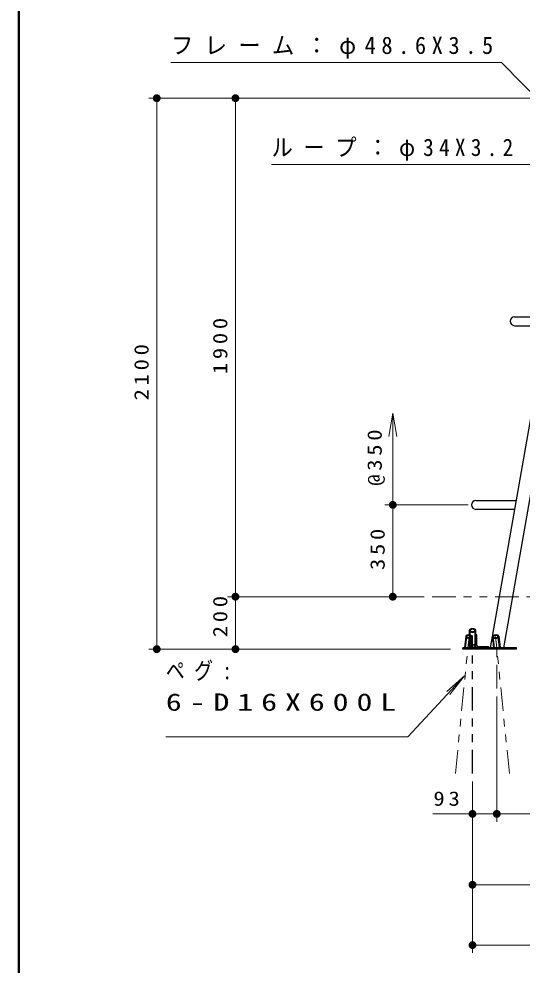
# Model space of a CAD drawing. Units: millimetres on the paper, scale 1:30. Extents: x -365 to 0, y -33 to 257.
# Drawn here: x -365 to -301.1, y 32.3 to 152.5 of the extents above; entities that cross this region are included whole.
import ezdxf

# ---------------------------------------------------------------- set-up
doc = ezdxf.new("R2010")
doc.units = ezdxf.units.MM
for name, pattern in [('USER1', [4.5, 2.5, -2]), ('USER2', [6, 3, -1, 1, -1]), ('USER3', [8, 3, -1, 1, -1, 1, -1])]:
    doc.linetypes.add(name, pattern=pattern)
doc.layers.add('LY_1', color=7, linetype='Continuous', lineweight=13)
doc.styles.add('ＭＳ ゴシック', font='')
doc.styles.get('ＭＳ ゴシック').set_extended_font_data('MS Gothic')

# ---------------------------------------------------------------- blocks, each defined once
blk = doc.blocks.new('filled_dot')
at = {"color": 0, "linetype": 'Continuous', "lineweight": -2, "const_width": 1.25}
blk.add_lwpolyline([(-0.625, 0, 1), (0.625, 0, 1)], format="xyb", close=True, dxfattribs=at)
blk = doc.blocks.new('open_arrow')
at = {"color": 0, "linetype": 'Continuous', "lineweight": -2}
blk.add_lwpolyline([(7.5, 1.25), (0, 0), (7.5, -1.25)], dxfattribs=at)

msp = doc.modelspace()

# ---------------------------------------------------------------- linework, layer by layer
at = {"layer": 'LY_1', "lineweight": 50}
msp.add_line((-365, 257), (-365, 0), dxfattribs=at)
at = {"layer": 'LY_1'}
for p, q in [((-345.675, 146.993), (-303.666, 146.993)), ((-303.666, 146.993), (-293.857, 136.988)), ((-281.099, 142.465), (-348.483, 142.465)), ((-347.483, 72.465), (-347.483, 142.465)), ((-337.483, 79.132), (-337.483, 142.465)), ((-332.889, 134.026), (-299.874, 134.026)), ((-317.483, 90.798), (-317.483, 102.465)), ((-307.916, 90.798), (-318.483, 90.798)), ((-317.483, 79.132), (-317.483, 90.798)), ((-313.483, 79.132), (-338.483, 79.132)), ((-337.483, 72.465), (-337.483, 79.132)), ((-313.483, 79.132), (-318.483, 79.132)), ((-310.132, 72.465), (-348.483, 72.465)), ((-315.582, 61.337), (-308.389, 69.094)), ((-308.389, 69.094), (-310.613, 67.08)), ((-308.389, 69.094), (-310.229, 66.725)), ((-304.268, 66.465), (-304.268, 50.534)), ((-346.329, 61.337), (-315.582, 61.337)), ((-307.354, 55.654), (-307.354, 33.868)), ((-307.354, 55.654), (-307.354, 41.534)), ((-307.354, 55.654), (-307.354, 50.534)), ((-304.268, 51.534), (-312.399, 51.534)), ((-270.268, 51.534), (-304.268, 51.534)), ((-270.268, 42.534), (-307.354, 42.534)), ((-226.722, 34.868), (-307.354, 34.868))]:
    msp.add_line(p, q, dxfattribs=at)
at = {"layer": 'LY_1', "lineweight": 25}
for p, q in [((-305.064, 72.615), (-293.479, 138.758)), ((-302.007, 114.698), (-297.693, 114.698)), ((-302.007, 113.565), (-297.892, 113.565)), ((-298.29, 101.898), (-303.419, 72.615)), ((-306.916, 91.365), (-301.78, 91.365)), ((-306.916, 90.232), (-301.978, 90.232)), ((-307.768, 74.843), (-307.768, 72.851)), ((-306.934, 72.615), (-306.934, 74.843)), ((-308.204, 74.1), (-308.353, 72.615)), ((-307.658, 74.18), (-307.658, 74.192)), ((-307.375, 74.017), (-307.515, 72.615)), ((-306.801, 74.282), (-306.934, 74.282)), ((-306.801, 72.965), (-306.801, 74.282)), ((-304.827, 74.017), (-304.686, 72.615)), ((-303.998, 74.1), (-303.849, 72.615)), ((-308.601, 72.465), (-308.601, 72.615)), ((-301.768, 72.615), (-308.601, 72.615)), ((-301.768, 72.465), (-308.601, 72.465)), ((-305.268, 72.748), (-306.584, 72.748)), ((-305.268, 72.615), (-305.268, 72.748)), ((-303.601, 72.465), (-303.601, 72.615)), ((-301.768, 72.465), (-301.768, 72.615))]:
    msp.add_line(p, q, dxfattribs=at)
at = {"layer": 'LY_1', "linetype": 'USER3'}
for p, q in [((-312.483, 79.132), (-195.053, 79.132)), ((-309.534, 56.654), (-307.789, 74.058)), ((-302.667, 56.654), (-304.412, 74.058))]:
    msp.add_line(p, q, dxfattribs=at)
at = {"layer": 'LY_1', "linetype": 'USER1'}
for p, q in [((-307.651, 74.843), (-307.651, 72.851)), ((-307.051, 74.843), (-307.051, 72.851)), ((-308.088, 74.088), (-308.236, 72.614)), ((-307.491, 74.028), (-307.633, 72.616)), ((-304.711, 74.028), (-304.569, 72.616)), ((-304.114, 74.088), (-303.966, 72.614))]:
    msp.add_line(p, q, dxfattribs=at)
at = {"layer": 'LY_1', "linetype": 'USER3', "lineweight": 25}
msp.add_line((-307.354, 56.654), (-307.354, 74.192), dxfattribs=at)
at = {"layer": 'LY_1', "linetype": 'USER2'}
msp.add_line((-304.268, 67.465), (-304.268, 72.465), dxfattribs=at)
at = {"layer": 'LY_1', "lineweight": 25}
for points in [[(-307.768, 74.843), (-307.766, 74.824), (-307.761, 74.806), (-307.753, 74.789), (-307.742, 74.771), (-307.728, 74.754), (-307.712, 74.738), (-307.692, 74.723), (-307.67, 74.709), (-307.645, 74.695), (-307.619, 74.683), (-307.59, 74.672), (-307.559, 74.662), (-307.527, 74.654), (-307.493, 74.647), (-307.459, 74.641), (-307.423, 74.637), (-307.387, 74.635), (-307.351, 74.634), (-307.315, 74.635), (-307.278, 74.637), (-307.243, 74.641), (-307.208, 74.647), (-307.175, 74.654), (-307.143, 74.662), (-307.112, 74.672), (-307.083, 74.683), (-307.056, 74.695), (-307.032, 74.709), (-307.01, 74.723), (-306.99, 74.738), (-306.973, 74.754), (-306.959, 74.771), (-306.948, 74.789), (-306.941, 74.806), (-306.936, 74.824), (-306.934, 74.843), (-306.936, 74.861), (-306.941, 74.879), (-306.948, 74.896), (-306.959, 74.914), (-306.973, 74.931), (-306.99, 74.947), (-307.01, 74.962), (-307.032, 74.976), (-307.056, 74.99), (-307.083, 75.002), (-307.112, 75.013), (-307.143, 75.023), (-307.175, 75.031), (-307.208, 75.038), (-307.243, 75.044), (-307.278, 75.048), (-307.315, 75.05), (-307.351, 75.051), (-307.387, 75.05), (-307.423, 75.048), (-307.459, 75.044), (-307.493, 75.038), (-307.527, 75.031), (-307.559, 75.023), (-307.59, 75.013), (-307.619, 75.002), (-307.645, 74.99), (-307.67, 74.976), (-307.692, 74.962), (-307.712, 74.947), (-307.728, 74.931), (-307.742, 74.914), (-307.753, 74.896), (-307.761, 74.879), (-307.766, 74.861)], [(-307.651, 74.843), (-307.65, 74.829), (-307.646, 74.816), (-307.641, 74.804), (-307.633, 74.791), (-307.623, 74.779), (-307.611, 74.768), (-307.597, 74.756), (-307.581, 74.746), (-307.563, 74.736), (-307.544, 74.728), (-307.523, 74.72), (-307.501, 74.713), (-307.478, 74.707), (-307.453, 74.702), (-307.428, 74.698), (-307.403, 74.695), (-307.377, 74.693), (-307.351, 74.693), (-307.325, 74.693), (-307.299, 74.695), (-307.273, 74.698), (-307.248, 74.702), (-307.224, 74.707), (-307.201, 74.713), (-307.179, 74.72), (-307.158, 74.728), (-307.139, 74.736), (-307.121, 74.746), (-307.105, 74.756), (-307.091, 74.768), (-307.079, 74.779), (-307.069, 74.791), (-307.061, 74.804), (-307.055, 74.816), (-307.052, 74.829), (-307.051, 74.843), (-307.052, 74.856), (-307.055, 74.869), (-307.061, 74.881), (-307.069, 74.894), (-307.079, 74.906), (-307.091, 74.918), (-307.105, 74.929), (-307.121, 74.939), (-307.139, 74.949), (-307.158, 74.957), (-307.179, 74.965), (-307.201, 74.972), (-307.224, 74.978), (-307.248, 74.983), (-307.273, 74.987), (-307.299, 74.99), (-307.325, 74.992), (-307.351, 74.993), (-307.377, 74.992), (-307.403, 74.99), (-307.428, 74.987), (-307.453, 74.983), (-307.478, 74.978), (-307.501, 74.972), (-307.523, 74.965), (-307.544, 74.957), (-307.563, 74.949), (-307.581, 74.939), (-307.597, 74.929), (-307.611, 74.918), (-307.623, 74.906), (-307.633, 74.894), (-307.641, 74.881), (-307.646, 74.869), (-307.65, 74.856)], [(-308.204, 74.1), (-308.204, 74.082), (-308.201, 74.064), (-308.195, 74.046), (-308.186, 74.028), (-308.174, 74.01), (-308.159, 73.992), (-308.141, 73.975), (-308.12, 73.959), (-308.097, 73.943), (-308.072, 73.929), (-308.044, 73.915), (-308.014, 73.902), (-307.983, 73.891), (-307.95, 73.881), (-307.917, 73.872), (-307.882, 73.864), (-307.846, 73.859), (-307.81, 73.854), (-307.774, 73.851), (-307.738, 73.85), (-307.702, 73.85), (-307.667, 73.852), (-307.633, 73.856), (-307.6, 73.861), (-307.568, 73.867), (-307.539, 73.875), (-307.511, 73.885), (-307.485, 73.895), (-307.462, 73.907), (-307.441, 73.92), (-307.422, 73.934), (-307.407, 73.949), (-307.394, 73.965), (-307.385, 73.982), (-307.378, 73.999), (-307.375, 74.017), (-307.375, 74.035), (-307.378, 74.053), (-307.384, 74.071), (-307.393, 74.089), (-307.405, 74.107), (-307.42, 74.124), (-307.438, 74.141), (-307.459, 74.158), (-307.482, 74.173), (-307.507, 74.188), (-307.535, 74.202), (-307.564, 74.214), (-307.596, 74.226), (-307.628, 74.236), (-307.662, 74.245), (-307.697, 74.252), (-307.733, 74.258), (-307.769, 74.262), (-307.805, 74.265), (-307.841, 74.267), (-307.877, 74.266), (-307.912, 74.264), (-307.946, 74.261), (-307.979, 74.256), (-308.011, 74.249), (-308.04, 74.241), (-308.068, 74.232), (-308.094, 74.221), (-308.117, 74.209), (-308.138, 74.196), (-308.157, 74.182), (-308.172, 74.167), (-308.185, 74.151), (-308.194, 74.135), (-308.201, 74.118)], [(-308.088, 74.088), (-308.088, 74.075), (-308.086, 74.062), (-308.082, 74.049), (-308.075, 74.036), (-308.066, 74.023), (-308.055, 74.011), (-308.042, 73.999), (-308.028, 73.987), (-308.011, 73.976), (-307.993, 73.965), (-307.973, 73.955), (-307.951, 73.946), (-307.929, 73.938), (-307.905, 73.93), (-307.881, 73.924), (-307.856, 73.919), (-307.83, 73.914), (-307.804, 73.911), (-307.778, 73.909), (-307.752, 73.908), (-307.726, 73.909), (-307.701, 73.91), (-307.677, 73.912), (-307.653, 73.916), (-307.63, 73.921), (-307.609, 73.926), (-307.589, 73.933), (-307.57, 73.941), (-307.553, 73.949), (-307.538, 73.959), (-307.525, 73.969), (-307.514, 73.98), (-307.505, 73.991), (-307.498, 74.003), (-307.493, 74.016), (-307.491, 74.028), (-307.491, 74.041), (-307.493, 74.054), (-307.497, 74.067), (-307.504, 74.08), (-307.513, 74.093), (-307.524, 74.106), (-307.536, 74.118), (-307.551, 74.13), (-307.568, 74.141), (-307.586, 74.152), (-307.606, 74.162), (-307.627, 74.171), (-307.65, 74.179), (-307.674, 74.186), (-307.698, 74.193), (-307.723, 74.198), (-307.749, 74.202), (-307.775, 74.205), (-307.801, 74.207), (-307.827, 74.208), (-307.852, 74.208), (-307.878, 74.207), (-307.902, 74.204), (-307.926, 74.201), (-307.949, 74.196), (-307.97, 74.19), (-307.99, 74.183), (-308.009, 74.176), (-308.026, 74.167), (-308.041, 74.158), (-308.054, 74.148), (-308.065, 74.137), (-308.074, 74.125), (-308.081, 74.113), (-308.086, 74.101)], [(-303.998, 74.1), (-304.001, 74.118), (-304.007, 74.135), (-304.017, 74.151), (-304.03, 74.167), (-304.045, 74.182), (-304.063, 74.196), (-304.084, 74.209), (-304.108, 74.221), (-304.134, 74.232), (-304.161, 74.241), (-304.191, 74.249), (-304.223, 74.256), (-304.256, 74.261), (-304.29, 74.264), (-304.325, 74.266), (-304.36, 74.267), (-304.396, 74.265), (-304.433, 74.262), (-304.469, 74.258), (-304.504, 74.252), (-304.539, 74.245), (-304.573, 74.236), (-304.606, 74.226), (-304.637, 74.214), (-304.667, 74.202), (-304.694, 74.188), (-304.72, 74.173), (-304.743, 74.158), (-304.764, 74.141), (-304.781, 74.124), (-304.797, 74.107), (-304.809, 74.089), (-304.818, 74.071), (-304.824, 74.053), (-304.827, 74.035), (-304.827, 74.017), (-304.823, 73.999), (-304.817, 73.982), (-304.807, 73.965), (-304.795, 73.949), (-304.779, 73.934), (-304.761, 73.92), (-304.74, 73.907), (-304.717, 73.895), (-304.691, 73.885), (-304.663, 73.875), (-304.633, 73.867), (-304.602, 73.861), (-304.569, 73.856), (-304.535, 73.852), (-304.5, 73.85), (-304.464, 73.85), (-304.428, 73.851), (-304.392, 73.854), (-304.356, 73.859), (-304.32, 73.864), (-304.285, 73.872), (-304.251, 73.881), (-304.218, 73.891), (-304.187, 73.902), (-304.158, 73.915), (-304.13, 73.929), (-304.105, 73.943), (-304.081, 73.959), (-304.061, 73.975), (-304.043, 73.992), (-304.028, 74.01), (-304.016, 74.028), (-304.006, 74.046), (-304, 74.064), (-303.997, 74.082)], [(-304.114, 74.088), (-304.116, 74.101), (-304.121, 74.113), (-304.128, 74.125), (-304.137, 74.137), (-304.148, 74.148), (-304.161, 74.158), (-304.176, 74.167), (-304.193, 74.176), (-304.212, 74.183), (-304.232, 74.19), (-304.253, 74.196), (-304.276, 74.201), (-304.299, 74.204), (-304.324, 74.207), (-304.349, 74.208), (-304.375, 74.208), (-304.401, 74.207), (-304.427, 74.205), (-304.453, 74.202), (-304.479, 74.198), (-304.504, 74.193), (-304.528, 74.186), (-304.552, 74.179), (-304.574, 74.171), (-304.596, 74.162), (-304.615, 74.152), (-304.634, 74.141), (-304.65, 74.13), (-304.665, 74.118), (-304.678, 74.106), (-304.689, 74.093), (-304.698, 74.08), (-304.704, 74.067), (-304.709, 74.054), (-304.711, 74.041), (-304.711, 74.028), (-304.708, 74.016), (-304.704, 74.003), (-304.697, 73.991), (-304.688, 73.98), (-304.677, 73.969), (-304.663, 73.959), (-304.648, 73.949), (-304.631, 73.941), (-304.613, 73.933), (-304.593, 73.926), (-304.571, 73.921), (-304.549, 73.916), (-304.525, 73.912), (-304.5, 73.91), (-304.475, 73.909), (-304.45, 73.908), (-304.424, 73.909), (-304.397, 73.911), (-304.372, 73.914), (-304.346, 73.919), (-304.321, 73.924), (-304.296, 73.93), (-304.273, 73.938), (-304.25, 73.946), (-304.229, 73.955), (-304.209, 73.965), (-304.191, 73.976), (-304.174, 73.987), (-304.159, 73.999), (-304.146, 74.011), (-304.135, 74.023), (-304.127, 74.036), (-304.12, 74.049), (-304.116, 74.062), (-304.114, 74.075)]]:
    msp.add_lwpolyline(points, close=True, dxfattribs=at)
at = {"layer": 'LY_1', "linetype": 'USER1'}
msp.add_lwpolyline([(-307.768, 72.851), (-307.764, 72.878), (-307.753, 72.905), (-307.736, 72.93), (-307.712, 72.955), (-307.681, 72.978), (-307.645, 72.998), (-307.604, 73.016), (-307.559, 73.031), (-307.51, 73.043), (-307.459, 73.052), (-307.405, 73.057), (-307.351, 73.059), (-307.296, 73.057), (-307.243, 73.052), (-307.191, 73.043), (-307.143, 73.031), (-307.097, 73.016), (-307.056, 72.998), (-307.02, 72.978), (-306.99, 72.955), (-306.966, 72.93), (-306.948, 72.905), (-306.938, 72.878), (-306.934, 72.851)], dxfattribs=at)
at = {"layer": 'LY_1', "lineweight": 25}
msp.add_lwpolyline([(-306.934, 72.851), (-306.938, 72.824), (-306.948, 72.797), (-306.966, 72.771), (-306.99, 72.747), (-307.02, 72.724), (-307.056, 72.703), (-307.097, 72.685), (-307.143, 72.67), (-307.191, 72.658), (-307.243, 72.65), (-307.296, 72.644), (-307.351, 72.642), (-307.405, 72.644), (-307.459, 72.65), (-307.51, 72.658), (-307.559, 72.67), (-307.604, 72.685), (-307.645, 72.703), (-307.681, 72.724), (-307.712, 72.747), (-307.736, 72.771), (-307.753, 72.797), (-307.764, 72.824), (-307.768, 72.851)], dxfattribs=at)
at = {"layer": 'LY_1', "linetype": 'USER1'}
msp.add_lwpolyline([(-307.651, 72.851), (-307.65, 72.838), (-307.646, 72.825), (-307.641, 72.812), (-307.633, 72.799), (-307.623, 72.787), (-307.611, 72.776), (-307.597, 72.765), (-307.581, 72.754), (-307.563, 72.745), (-307.544, 72.736), (-307.523, 72.728), (-307.501, 72.721), (-307.478, 72.715), (-307.453, 72.71), (-307.428, 72.706), (-307.403, 72.703), (-307.377, 72.701), (-307.351, 72.701), (-307.325, 72.701), (-307.299, 72.703), (-307.273, 72.706), (-307.248, 72.71), (-307.224, 72.715), (-307.201, 72.721), (-307.179, 72.728), (-307.158, 72.736), (-307.139, 72.745), (-307.121, 72.754), (-307.105, 72.765), (-307.091, 72.776), (-307.079, 72.787), (-307.069, 72.799), (-307.061, 72.812), (-307.055, 72.825), (-307.052, 72.838), (-307.051, 72.851), (-307.052, 72.864), (-307.055, 72.877), (-307.061, 72.89), (-307.069, 72.902), (-307.079, 72.914), (-307.091, 72.926), (-307.105, 72.937), (-307.121, 72.947), (-307.139, 72.957), (-307.158, 72.966), (-307.179, 72.974), (-307.201, 72.981), (-307.224, 72.987), (-307.248, 72.992), (-307.273, 72.996), (-307.299, 72.998), (-307.325, 73), (-307.351, 73.001), (-307.377, 73), (-307.403, 72.998), (-307.428, 72.996), (-307.453, 72.992), (-307.478, 72.987), (-307.501, 72.981), (-307.523, 72.974), (-307.544, 72.966), (-307.563, 72.957), (-307.581, 72.947), (-307.597, 72.937), (-307.611, 72.926), (-307.623, 72.914), (-307.633, 72.902), (-307.641, 72.89), (-307.646, 72.877), (-307.65, 72.864)], close=True, dxfattribs=at)
at = {"layer": 'LY_1', "lineweight": 25}
for centre, radius, start in [((-302.007, 114.132), 0.567, 90), ((-306.916, 90.798), 0.567, 90), ((-306.584, 72.965), 0.217, 180)]:
    msp.add_arc(centre, radius, start, 270, dxfattribs=at)

# ---------------------------------------------------------------- block references
at = {"layer": 'LY_1'}
for name, p, xscale, yscale, rotation in [('filled_dot', (-347.483, 142.465), 0.4, 0.4, 270), ('filled_dot', (-337.483, 142.465), 0.4, 0.4, 270), ('open_arrow', (-317.483, 102.465), 0.399, 0.399, 270), ('filled_dot', (-317.483, 90.798), 0.4, 0.4, 270), ('filled_dot', (-317.483, 90.798), 0.399, 0.399, 90), ('filled_dot', (-337.483, 79.132), 0.4, 0.4, 90), ('filled_dot', (-337.483, 79.132), 0.4, 0.4, 270), ('filled_dot', (-317.483, 79.132), 0.4, 0.4, 90), ('filled_dot', (-347.483, 72.465), 0.4, 0.4, 90), ('filled_dot', (-337.483, 72.465), 0.4, 0.4, 90), ('filled_dot', (-304.268, 51.534), 0.4, 0.4, 180)]:
    msp.add_blockref(name, p, dxfattribs=dict(at, xscale=xscale, yscale=yscale, rotation=rotation))
at = {"layer": 'LY_1', "xscale": 0.4, "yscale": 0.4}
for p in [(-307.354, 51.534), (-304.268, 51.534), (-307.354, 42.534), (-307.354, 34.868)]:
    msp.add_blockref('filled_dot', p, dxfattribs=at)

# ---------------------------------------------------------------- texts
at = {"layer": 'LY_1', "style": 'ＭＳ ゴシック'}
for s, insert, char_height, attachment_point in [('\\T1.5;\\W0.95;フレーム：φ48.6X3.5', (-345.675, 147.493), 2.199, 7), ('\\T1.5;\\W0.9;ループ：φ34X3.2', (-332.889, 134.526), 2.199, 7), ('\\T1.5;\\W0.8;ペグ:', (-346.329, 70.837), 2.199, 1), ('\\T1.5;\\W1.35;6-D16X600L', (-346.329, 66.837), 2.199, 1), ('\\T1.34;\\W1.15;93', (-310.399, 52.534), 1.833, 8)]:
    msp.add_mtext(s, dxfattribs=dict(at, insert=insert, char_height=char_height, attachment_point=attachment_point))
at = {"layer": 'LY_1', "char_height": 1.833, "attachment_point": 8, "rotation": 90, "style": 'ＭＳ ゴシック'}
for s, insert in [('\\T1.33;\\W1.15;1900', (-338.483, 111.219)), ('\\T1.33;\\W1.15;2100', (-348.483, 107.886)), ('\\T1.33;\\W1.15;@350', (-318.483, 97.041)), ('\\T1.33;\\W1.15;350', (-318.483, 85.38)), ('\\T1.33;\\W1.15;200', (-338.483, 76.84))]:
    msp.add_mtext(s, dxfattribs=dict(at, insert=insert))

doc.saveas('drawing.dxf')
